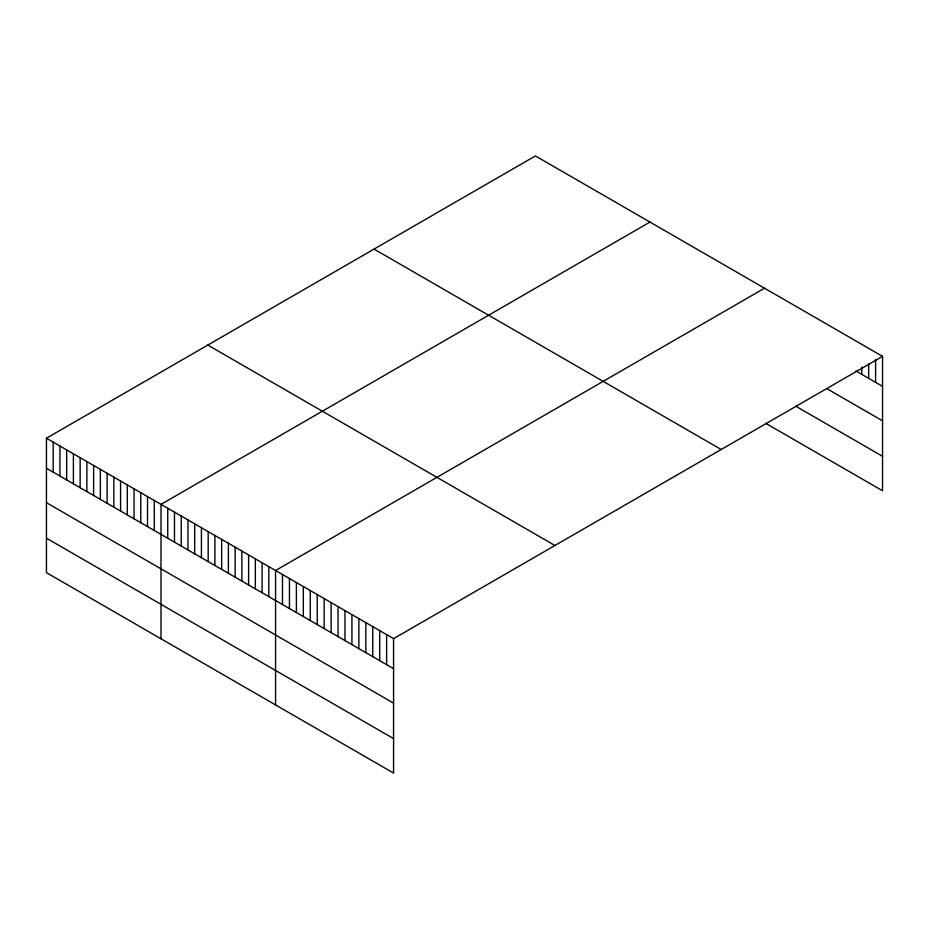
<?xml version="1.0" encoding="UTF-8"?>
<svg xmlns="http://www.w3.org/2000/svg" width="929" height="929" viewBox="0 0 929 929"><rect width="100%" height="100%" fill="white"/><g stroke="black" fill="none" stroke-linecap="round" stroke-linejoin="round"><path stroke-width="1.39" d="M882.55 356.353L393.582 638.653L393.582 773.067L46.45 572.647L46.45 438.233L535.418 155.933L882.55 356.353L882.55 490.767L765.682 423.287M649.963 222.077L161.007 504.377L161.007 638.78M764.521 288.211L275.565 570.511L275.565 704.925M855.934 370.996L882.55 386.359M827.007 388.74L882.55 420.814M795.77 406.205L882.55 456.313M374.05 249.1L721.194 449.508M207.806 345.077L554.95 545.497M46.45 438.233L393.582 638.653M46.45 468.239L393.582 668.659M46.45 502.694L393.582 703.114M46.45 538.193L393.582 738.613M875.606 359.488L875.606 382.353M868.661 364.052L868.661 378.335M861.717 367.187L861.717 374.329M386.638 634.646L386.638 664.653M379.706 630.64L379.706 660.635M372.761 626.634L372.761 656.629M365.817 622.616L365.817 652.622M358.873 618.609L358.873 648.616M351.928 614.603L351.928 644.61M344.984 610.597L344.984 640.604M338.04 606.591L338.04 636.586M331.107 602.573L331.107 632.579M324.163 598.566L324.163 628.573M317.219 594.56L317.219 624.567M310.274 590.554L310.274 620.56M303.33 586.547L303.33 616.542M296.386 582.541L296.386 612.536M289.442 578.523L289.442 608.53M282.497 574.517L282.497 604.524M268.818 566.62L268.818 596.627M262.083 562.73L262.083 592.737M255.347 558.84L255.347 588.847M248.6 554.95L248.6 584.956M241.865 551.06L241.865 581.066M235.13 547.169L235.13 577.176M228.395 543.279L228.395 573.286M221.648 539.389L221.648 569.396M214.913 535.499L214.913 565.506M208.177 531.609L208.177 561.615M201.43 527.718L201.43 557.725M194.695 523.828L194.695 553.835M187.96 519.938L187.96 549.933M181.225 516.048L181.225 546.043M174.478 512.158L174.478 542.153M167.743 508.268L167.743 538.263M154.272 500.487L154.272 530.482M147.525 496.597L147.525 526.592M140.79 492.707L140.79 522.702M134.055 488.817L134.055 518.812M127.308 484.926L127.308 514.921M120.573 481.036L120.573 511.031M113.837 477.146L113.837 507.141M107.102 473.256L107.102 503.251M100.355 469.354L100.355 499.361M93.62 465.464L93.62 495.471M86.885 461.574L86.885 491.58M80.138 457.683L80.138 487.69M73.403 453.793L73.403 483.8M66.667 449.903L66.667 479.91M59.932 446.013L59.932 476.02M53.185 442.123L53.185 472.129"/></g></svg>
